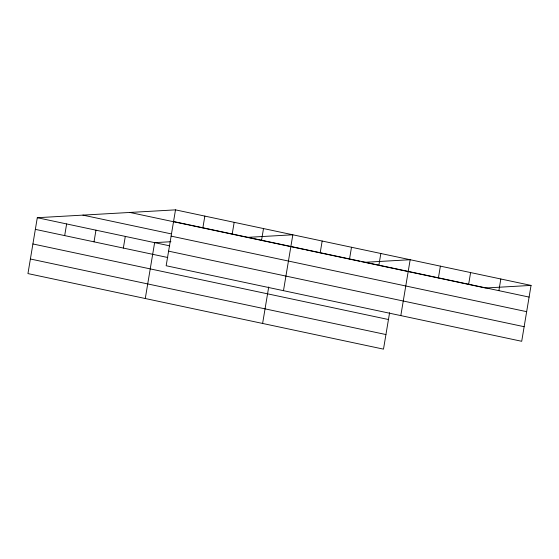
<?xml version="1.0" encoding="UTF-8"?>
<svg xmlns="http://www.w3.org/2000/svg" width="559" height="559" viewBox="0 0 559 559"><rect width="100%" height="100%" fill="white"/><g stroke="black" fill="none" stroke-linecap="round" stroke-linejoin="round"><path stroke-width="0.84" d="M175.505 209.863L166.156 265.742L521.701 341.29L531.05 285.411L175.505 209.863L37.299 217.71L27.95 273.589L383.495 349.137L389.602 312.649M64.683 235.605L66.633 223.942M94.017 241.837L95.966 230.175M123.343 248.07L125.3 236.408M145.277 298.52L154.633 242.641L170.921 241.712M202.882 227.765L204.839 216.095M232.216 233.997L234.172 222.328M261.549 240.23L263.506 228.561M262.611 323.451L268.718 286.963M283.483 290.673L292.832 234.794L247.225 237.386M320.216 252.696L322.166 241.027M349.55 258.929L351.499 247.26M378.883 265.162L380.833 253.493M400.817 315.604L410.166 259.725L364.559 262.318M438.431 277.816L440.387 266.147M468.652 284.238L470.608 272.568M498.88 290.659L500.829 278.99M531.05 285.411L485.443 288.004L455.222 281.582M173.556 221.532L529.1 297.081M129.898 212.455L188.565 224.921M189.403 225.095L275.72 243.438M276.558 243.619L305.053 249.67M305.892 249.852L359.528 261.249M361.205 261.605L377.989 265.169M379.666 265.525L393.941 268.558M394.78 268.739L454.383 281.401M82.907 215.117L170.907 233.816M171.11 236.122L526.655 311.67M37.299 217.71L169.719 245.848M168.594 251.152L524.139 326.701M35.35 229.372L167.763 257.51M32.904 243.962L388.449 319.517M30.389 258.999L385.934 334.548"/></g></svg>
